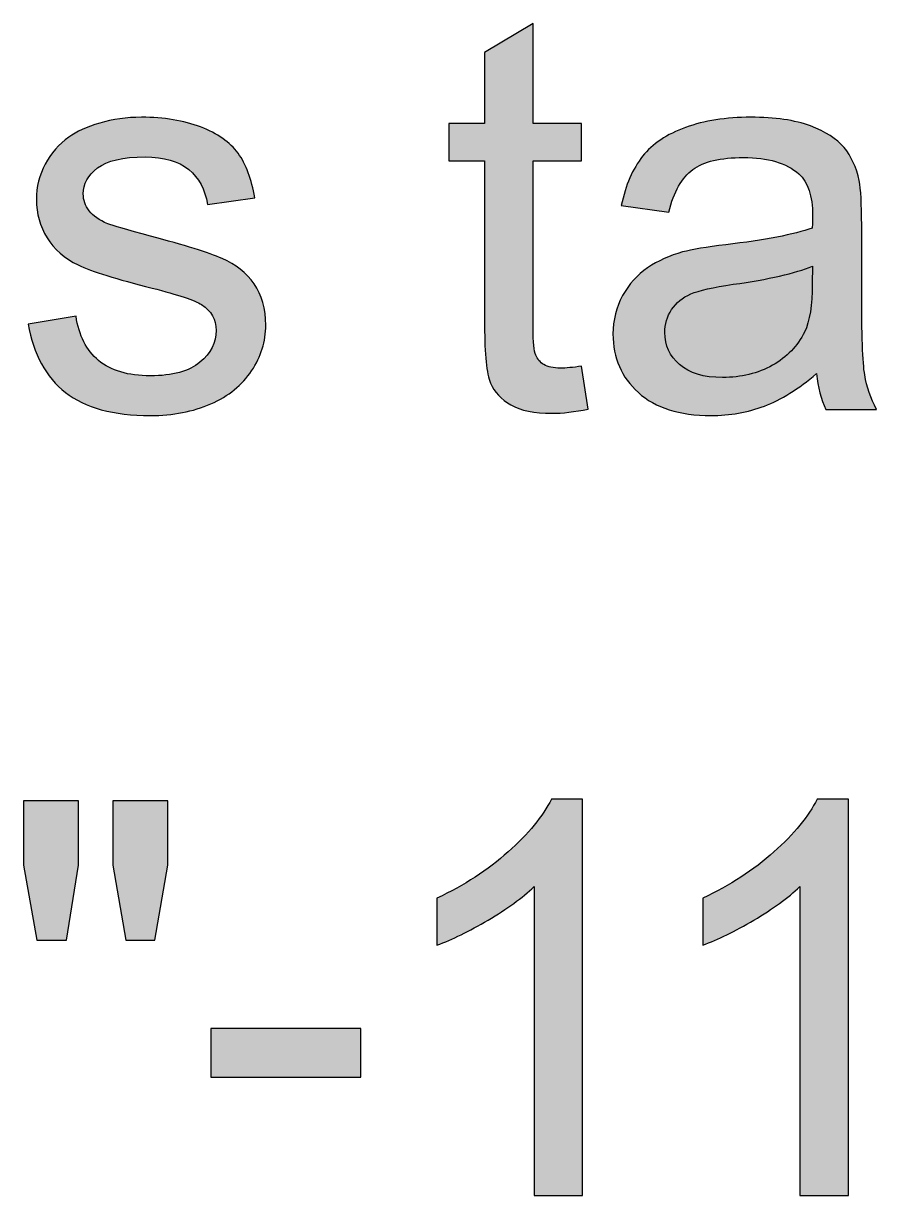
# Model space of a CAD drawing. Extents: x -3.7 to 29.7, y -3.9 to 14.9.
# Drawn here: x 18.625 to 21.218, y 11.279 to 14.843 of the extents above; entities that cross this region are included whole.
import ezdxf

# ---------------------------------------------------------------- set-up
doc = ezdxf.new("R2010")
doc.units = 0
doc.header["$MEASUREMENT"] = 0
doc.layers.add('LAYER_1', color=7, linetype='CONTINUOUS')

msp = doc.modelspace()

# ---------------------------------------------------------------- hatches: boundary and pattern name
at = {"layer": 'LAYER_1'}
h = msp.add_hatch(color=250, dxfattribs=at)
edge = h.paths.add_edge_path()
edge.add_spline(control_points=[(20.3215, 13.8007), (20.3215, 13.8007), (20.3417, 13.6705), (20.3417, 13.6705), (20.3003, 13.6618), (20.2631, 13.6574), (20.2307, 13.6574), (20.1773, 13.6574), (20.136, 13.6658), (20.1063, 13.6828), (20.077, 13.6998), (20.0564, 13.7219), (20.0444, 13.7495), (20.0323, 13.7772), (20.0265, 13.8354), (20.0265, 13.9239), (20.0265, 13.9239), (20.0265, 14.4251), (20.0265, 14.4251), (20.0265, 14.4251), (19.9175, 14.4251), (19.9175, 14.4251), (19.9175, 14.4251), (19.9175, 14.5391), (19.9175, 14.5391), (19.9175, 14.5391), (20.0265, 14.5391), (20.0265, 14.5391), (20.0265, 14.5391), (20.0265, 14.7543), (20.0265, 14.7543), (20.0265, 14.7543), (20.174, 14.8428), (20.174, 14.8428), (20.174, 14.8428), (20.174, 14.5391), (20.174, 14.5391), (20.174, 14.5391), (20.3215, 14.5391), (20.3215, 14.5391), (20.3215, 14.5391), (20.3215, 14.4251), (20.3215, 14.4251), (20.3215, 14.4251), (20.174, 14.4251), (20.174, 14.4251), (20.174, 14.4251), (20.174, 13.9155), (20.174, 13.9155), (20.174, 13.8734), (20.1765, 13.8462), (20.1818, 13.8342), (20.1868, 13.8222), (20.1952, 13.8127), (20.2069, 13.8055), (20.2187, 13.7984), (20.2354, 13.7948), (20.2572, 13.7948), (20.2734, 13.7948), (20.2949, 13.7968), (20.3215, 13.8007)], knot_values=[0, 0, 0, 0, 0.05, 0.05, 0.05, 0.1, 0.1, 0.1, 0.15, 0.15, 0.15, 0.2, 0.2, 0.2, 0.25, 0.25, 0.25, 0.3, 0.3, 0.3, 0.35, 0.35, 0.35, 0.4, 0.4, 0.4, 0.45, 0.45, 0.45, 0.5, 0.5, 0.5, 0.55, 0.55, 0.55, 0.6, 0.6, 0.6, 0.65, 0.65, 0.65, 0.7, 0.7, 0.7, 0.75, 0.75, 0.75, 0.8, 0.8, 0.8, 0.85, 0.85, 0.85, 0.9, 0.9, 0.9, 0.95, 0.95, 0.95, 1, 1, 1, 1], degree=3, periodic=1)
h = msp.add_hatch(color=250, dxfattribs=at)
edge = h.paths.add_edge_path()
edge.add_spline(control_points=[(18.6388, 13.9289), (18.6388, 13.9289), (18.7846, 13.9524), (18.7846, 13.9524), (18.7927, 13.8941), (18.8156, 13.8493), (18.8531, 13.818), (18.8905, 13.787), (18.943, 13.7714), (19.01, 13.7714), (19.078, 13.7714), (19.1283, 13.785), (19.1612, 13.8127), (19.1939, 13.8401), (19.2104, 13.8725), (19.2104, 13.9097), (19.2104, 13.9429), (19.1956, 13.9692), (19.1663, 13.9881), (19.1455, 14.0013), (19.0953, 14.0177), (19.0154, 14.0382), (18.9075, 14.0653), (18.8329, 14.0887), (18.7911, 14.1086), (18.7494, 14.1287), (18.7179, 14.1561), (18.6963, 14.1913), (18.6748, 14.2262), (18.6639, 14.265), (18.6639, 14.3075), (18.6639, 14.3463), (18.6729, 14.3821), (18.6905, 14.415), (18.7083, 14.448), (18.7323, 14.4754), (18.7629, 14.4972), (18.7857, 14.514), (18.817, 14.5283), (18.8564, 14.54), (18.896, 14.5517), (18.9383, 14.5575), (18.9835, 14.5575), (19.0517, 14.5575), (19.1115, 14.5478), (19.1629, 14.528), (19.2146, 14.5084), (19.2526, 14.4815), (19.2772, 14.448), (19.3014, 14.4143), (19.3185, 14.3692), (19.3277, 14.3128), (19.3277, 14.3128), (19.1836, 14.2927), (19.1836, 14.2927), (19.1771, 14.338), (19.1581, 14.3734), (19.1269, 14.3989), (19.0956, 14.4243), (19.0514, 14.4369), (18.9942, 14.4369), (18.9268, 14.4369), (18.8785, 14.4257), (18.8497, 14.4033), (18.8209, 14.381), (18.8064, 14.3547), (18.8064, 14.3248), (18.8064, 14.3058), (18.8123, 14.2885), (18.8243, 14.2731), (18.8363, 14.2575), (18.855, 14.2443), (18.8807, 14.234), (18.8955, 14.2284), (18.9386, 14.2158), (19.0106, 14.1963), (19.1146, 14.1686), (19.1872, 14.1458), (19.2286, 14.1281), (19.2699, 14.1106), (19.3023, 14.0846), (19.3258, 14.051), (19.3495, 14.0172), (19.3613, 13.9753), (19.3613, 13.925), (19.3613, 13.8761), (19.347, 13.83), (19.3183, 13.7867), (19.2894, 13.7434), (19.2481, 13.7099), (19.1942, 13.6861), (19.14, 13.6624), (19.0788, 13.6507), (19.0106, 13.6507), (18.8977, 13.6507), (18.8114, 13.6741), (18.7522, 13.7208), (18.6929, 13.7678), (18.6552, 13.837), (18.6388, 13.9289)], knot_values=[0, 0, 0, 0, 0.030303, 0.030303, 0.030303, 0.060606, 0.060606, 0.060606, 0.090909, 0.090909, 0.090909, 0.121212, 0.121212, 0.121212, 0.151515, 0.151515, 0.151515, 0.181818, 0.181818, 0.181818, 0.212121, 0.212121, 0.212121, 0.242424, 0.242424, 0.242424, 0.272727, 0.272727, 0.272727, 0.30303, 0.30303, 0.30303, 0.333333, 0.333333, 0.333333, 0.363636, 0.363636, 0.363636, 0.393939, 0.393939, 0.393939, 0.424242, 0.424242, 0.424242, 0.454545, 0.454545, 0.454545, 0.484848, 0.484848, 0.484848, 0.515152, 0.515152, 0.515152, 0.545455, 0.545455, 0.545455, 0.575758, 0.575758, 0.575758, 0.606061, 0.606061, 0.606061, 0.636364, 0.636364, 0.636364, 0.666667, 0.666667, 0.666667, 0.69697, 0.69697, 0.69697, 0.727273, 0.727273, 0.727273, 0.757576, 0.757576, 0.757576, 0.787879, 0.787879, 0.787879, 0.818182, 0.818182, 0.818182, 0.848485, 0.848485, 0.848485, 0.878788, 0.878788, 0.878788, 0.909091, 0.909091, 0.909091, 0.939394, 0.939394, 0.939394, 0.969697, 0.969697, 0.969697, 1, 1, 1, 1], degree=3, periodic=1)
h = msp.add_hatch(color=250, dxfattribs=at)
edge = h.paths.add_edge_path()
edge.add_spline(control_points=[(21.0353, 13.778), (20.9806, 13.7314), (20.9277, 13.6987), (20.8772, 13.6795), (20.8266, 13.6602), (20.7724, 13.6507), (20.7143, 13.6507), (20.6188, 13.6507), (20.5453, 13.6739), (20.4939, 13.7205), (20.4425, 13.7669), (20.4168, 13.8264), (20.4168, 13.8987), (20.4168, 13.9412), (20.4266, 13.98), (20.4458, 14.0152), (20.4654, 14.0504), (20.4908, 14.0784), (20.5221, 14.0997), (20.5537, 14.1209), (20.5888, 14.1371), (20.6283, 14.148), (20.6573, 14.1555), (20.7011, 14.1627), (20.7595, 14.1701), (20.8786, 14.184), (20.9666, 14.2011), (21.0228, 14.2206), (21.0233, 14.2407), (21.0236, 14.2535), (21.0236, 14.2589), (21.0236, 14.3186), (21.0096, 14.3609), (20.9817, 14.3855), (20.944, 14.4187), (20.8878, 14.4352), (20.8135, 14.4352), (20.7439, 14.4352), (20.6925, 14.4229), (20.6595, 14.3986), (20.6263, 14.3743), (20.602, 14.3312), (20.5861, 14.2692), (20.5861, 14.2692), (20.442, 14.2893), (20.442, 14.2893), (20.4551, 14.3511), (20.4766, 14.4011), (20.5068, 14.4391), (20.5369, 14.4771), (20.5805, 14.5061), (20.6375, 14.5268), (20.6942, 14.5472), (20.7604, 14.5575), (20.8353, 14.5575), (20.9096, 14.5575), (20.9702, 14.5489), (21.0169, 14.5313), (21.0633, 14.5137), (21.0977, 14.4919), (21.1194, 14.4654), (21.1412, 14.4388), (21.1566, 14.4053), (21.1655, 14.3648), (21.1703, 14.3397), (21.1728, 14.2944), (21.1728, 14.2293), (21.1728, 14.2293), (21.1728, 14.0337), (21.1728, 14.0337), (21.1728, 13.8971), (21.1759, 13.8107), (21.182, 13.7742), (21.1879, 13.7375), (21.2002, 13.7026), (21.218, 13.6691), (21.218, 13.6691), (21.0638, 13.6691), (21.0638, 13.6691), (21.049, 13.7001), (21.0395, 13.7364), (21.0353, 13.778)], knot_values=[0, 0, 0, 0, 0.037037, 0.037037, 0.037037, 0.074074, 0.074074, 0.074074, 0.111111, 0.111111, 0.111111, 0.148148, 0.148148, 0.148148, 0.185185, 0.185185, 0.185185, 0.222222, 0.222222, 0.222222, 0.259259, 0.259259, 0.259259, 0.296296, 0.296296, 0.296296, 0.333333, 0.333333, 0.333333, 0.37037, 0.37037, 0.37037, 0.407407, 0.407407, 0.407407, 0.444444, 0.444444, 0.444444, 0.481481, 0.481481, 0.481481, 0.518519, 0.518519, 0.518519, 0.555556, 0.555556, 0.555556, 0.592593, 0.592593, 0.592593, 0.62963, 0.62963, 0.62963, 0.666667, 0.666667, 0.666667, 0.703704, 0.703704, 0.703704, 0.740741, 0.740741, 0.740741, 0.777778, 0.777778, 0.777778, 0.814815, 0.814815, 0.814815, 0.851852, 0.851852, 0.851852, 0.888889, 0.888889, 0.888889, 0.925926, 0.925926, 0.925926, 0.962963, 0.962963, 0.962963, 1, 1, 1, 1], degree=3, periodic=1)
h = msp.add_hatch(color=250, dxfattribs=at)
edge = h.paths.add_edge_path()
edge.add_spline(control_points=[(21.0236, 14.1049), (20.97, 14.0832), (20.8895, 14.0647), (20.7822, 14.0496), (20.7213, 14.0409), (20.6783, 14.0312), (20.6531, 14.0203), (20.628, 14.0094), (20.6087, 13.9935), (20.595, 13.9728), (20.5814, 13.9518), (20.5743, 13.9286), (20.5743, 13.9029), (20.5743, 13.8641), (20.5891, 13.8315), (20.6191, 13.8055), (20.6489, 13.7795), (20.6925, 13.7663), (20.7498, 13.7663), (20.8065, 13.7663), (20.8571, 13.7786), (20.9015, 13.8035), (20.9457, 13.8281), (20.9783, 13.8618), (20.999, 13.9046), (21.0149, 13.9379), (21.0228, 13.9868), (21.0228, 14.0513), (21.0228, 14.0513), (21.0236, 14.1049), (21.0236, 14.1049)], knot_values=[0, 0, 0, 0, 0.1, 0.1, 0.1, 0.2, 0.2, 0.2, 0.3, 0.3, 0.3, 0.4, 0.4, 0.4, 0.5, 0.5, 0.5, 0.6, 0.6, 0.6, 0.7, 0.7, 0.7, 0.8, 0.8, 0.8, 0.9, 0.9, 0.9, 1, 1, 1, 1], degree=3, periodic=1)
h = msp.add_hatch(color=250, dxfattribs=at)
edge = h.paths.add_edge_path()
edge.add_spline(control_points=[(18.6653, 12.0552), (18.6653, 12.0552), (18.6245, 12.2832), (18.6245, 12.2832), (18.6245, 12.2832), (18.6245, 12.4793), (18.6245, 12.4793), (18.6245, 12.4793), (18.7921, 12.4793), (18.7921, 12.4793), (18.7921, 12.4793), (18.7921, 12.2832), (18.7921, 12.2832), (18.7921, 12.2832), (18.7553, 12.0552), (18.7553, 12.0552), (18.7553, 12.0552), (18.6653, 12.0552), (18.6653, 12.0552)], knot_values=[0, 0, 0, 0, 0.166667, 0.166667, 0.166667, 0.333333, 0.333333, 0.333333, 0.5, 0.5, 0.5, 0.666667, 0.666667, 0.666667, 0.833333, 0.833333, 0.833333, 1, 1, 1, 1], degree=3, periodic=1)
h = msp.add_hatch(color=250, dxfattribs=at)
edge = h.paths.add_edge_path()
edge.add_spline(control_points=[(18.936, 12.0552), (18.936, 12.0552), (18.896, 12.2832), (18.896, 12.2832), (18.896, 12.2832), (18.896, 12.4793), (18.896, 12.4793), (18.896, 12.4793), (19.0637, 12.4793), (19.0637, 12.4793), (19.0637, 12.4793), (19.0637, 12.2832), (19.0637, 12.2832), (19.0637, 12.2832), (19.0243, 12.0552), (19.0243, 12.0552), (19.0243, 12.0552), (18.936, 12.0552), (18.936, 12.0552)], knot_values=[0, 0, 0, 0, 0.166667, 0.166667, 0.166667, 0.333333, 0.333333, 0.333333, 0.5, 0.5, 0.5, 0.666667, 0.666667, 0.666667, 0.833333, 0.833333, 0.833333, 1, 1, 1, 1], degree=3, periodic=1)
h = msp.add_hatch(color=250, dxfattribs=at)
edge = h.paths.add_edge_path()
edge.add_spline(control_points=[(20.3243, 11.2791), (20.3243, 11.2791), (20.1768, 11.2791), (20.1768, 11.2791), (20.1768, 11.2791), (20.1768, 12.2184), (20.1768, 12.2184), (20.1413, 12.1843), (20.0946, 12.1505), (20.0371, 12.1166), (19.9795, 12.0829), (19.9276, 12.0574), (19.8817, 12.0407), (19.8817, 12.0407), (19.8817, 12.1832), (19.8817, 12.1832), (19.9642, 12.2218), (20.0363, 12.2686), (20.098, 12.324), (20.1597, 12.379), (20.2037, 12.4324), (20.2294, 12.4843), (20.2294, 12.4843), (20.3243, 12.4843), (20.3243, 12.4843), (20.3243, 12.4843), (20.3243, 11.2791), (20.3243, 11.2791)], knot_values=[0, 0, 0, 0, 0.111111, 0.111111, 0.111111, 0.222222, 0.222222, 0.222222, 0.333333, 0.333333, 0.333333, 0.444444, 0.444444, 0.444444, 0.555556, 0.555556, 0.555556, 0.666667, 0.666667, 0.666667, 0.777778, 0.777778, 0.777778, 0.888889, 0.888889, 0.888889, 1, 1, 1, 1], degree=3, periodic=1)
h = msp.add_hatch(color=250, dxfattribs=at)
edge = h.paths.add_edge_path()
edge.add_spline(control_points=[(21.1323, 11.2791), (21.1323, 11.2791), (20.9848, 11.2791), (20.9848, 11.2791), (20.9848, 11.2791), (20.9848, 12.2184), (20.9848, 12.2184), (20.9493, 12.1843), (20.9026, 12.1505), (20.8451, 12.1166), (20.7875, 12.0829), (20.7355, 12.0574), (20.6897, 12.0407), (20.6897, 12.0407), (20.6897, 12.1832), (20.6897, 12.1832), (20.7722, 12.2218), (20.8442, 12.2686), (20.906, 12.324), (20.9677, 12.379), (21.0116, 12.4324), (21.0373, 12.4843), (21.0373, 12.4843), (21.1323, 12.4843), (21.1323, 12.4843), (21.1323, 12.4843), (21.1323, 11.2791), (21.1323, 11.2791)], knot_values=[0, 0, 0, 0, 0.111111, 0.111111, 0.111111, 0.222222, 0.222222, 0.222222, 0.333333, 0.333333, 0.333333, 0.444444, 0.444444, 0.444444, 0.555556, 0.555556, 0.555556, 0.666667, 0.666667, 0.666667, 0.777778, 0.777778, 0.777778, 0.888889, 0.888889, 0.888889, 1, 1, 1, 1], degree=3, periodic=1)
h = msp.add_hatch(color=250, dxfattribs=at)
edge = h.paths.add_edge_path()
edge.add_spline(control_points=[(19.1945, 11.6395), (19.1945, 11.6395), (19.1945, 11.787), (19.1945, 11.787), (19.1945, 11.787), (19.6504, 11.787), (19.6504, 11.787), (19.6504, 11.787), (19.6504, 11.6395), (19.6504, 11.6395), (19.6504, 11.6395), (19.1945, 11.6395), (19.1945, 11.6395)], knot_values=[0, 0, 0, 0, 0.25, 0.25, 0.25, 0.5, 0.5, 0.5, 0.75, 0.75, 0.75, 1, 1, 1, 1], degree=3, periodic=1)

# ---------------------------------------------------------------- linework, layer by layer
at = {"layer": 'LAYER_1', "color": 250}
for points, knots in [([(20.3215, 13.8007), (20.3215, 13.8007), (20.3417, 13.6705), (20.3417, 13.6705), (20.3003, 13.6618), (20.2631, 13.6574), (20.2307, 13.6574), (20.1773, 13.6574), (20.136, 13.6658), (20.1063, 13.6828), (20.077, 13.6998), (20.0564, 13.7219), (20.0444, 13.7495), (20.0323, 13.7772), (20.0265, 13.8354), (20.0265, 13.9239), (20.0265, 13.9239), (20.0265, 14.4251), (20.0265, 14.4251), (20.0265, 14.4251), (19.9175, 14.4251), (19.9175, 14.4251), (19.9175, 14.4251), (19.9175, 14.5391), (19.9175, 14.5391), (19.9175, 14.5391), (20.0265, 14.5391), (20.0265, 14.5391), (20.0265, 14.5391), (20.0265, 14.7543), (20.0265, 14.7543), (20.0265, 14.7543), (20.174, 14.8428), (20.174, 14.8428), (20.174, 14.8428), (20.174, 14.5391), (20.174, 14.5391), (20.174, 14.5391), (20.3215, 14.5391), (20.3215, 14.5391), (20.3215, 14.5391), (20.3215, 14.4251), (20.3215, 14.4251), (20.3215, 14.4251), (20.174, 14.4251), (20.174, 14.4251), (20.174, 14.4251), (20.174, 13.9155), (20.174, 13.9155), (20.174, 13.8734), (20.1765, 13.8462), (20.1818, 13.8342), (20.1868, 13.8222), (20.1952, 13.8127), (20.2069, 13.8055), (20.2187, 13.7984), (20.2354, 13.7948), (20.2572, 13.7948), (20.2734, 13.7948), (20.2949, 13.7968), (20.3215, 13.8007)], [0, 0, 0, 0, 0.05, 0.05, 0.05, 0.1, 0.1, 0.1, 0.15, 0.15, 0.15, 0.2, 0.2, 0.2, 0.25, 0.25, 0.25, 0.3, 0.3, 0.3, 0.35, 0.35, 0.35, 0.4, 0.4, 0.4, 0.45, 0.45, 0.45, 0.5, 0.5, 0.5, 0.55, 0.55, 0.55, 0.6, 0.6, 0.6, 0.65, 0.65, 0.65, 0.7, 0.7, 0.7, 0.75, 0.75, 0.75, 0.8, 0.8, 0.8, 0.85, 0.85, 0.85, 0.9, 0.9, 0.9, 0.95, 0.95, 0.95, 1, 1, 1, 1]), ([(18.6388, 13.9289), (18.6388, 13.9289), (18.7846, 13.9524), (18.7846, 13.9524), (18.7927, 13.8941), (18.8156, 13.8493), (18.8531, 13.818), (18.8905, 13.787), (18.943, 13.7714), (19.01, 13.7714), (19.078, 13.7714), (19.1283, 13.785), (19.1612, 13.8127), (19.1939, 13.8401), (19.2104, 13.8725), (19.2104, 13.9097), (19.2104, 13.9429), (19.1956, 13.9692), (19.1663, 13.9881), (19.1455, 14.0013), (19.0953, 14.0177), (19.0154, 14.0382), (18.9075, 14.0653), (18.8329, 14.0887), (18.7911, 14.1086), (18.7494, 14.1287), (18.7179, 14.1561), (18.6963, 14.1913), (18.6748, 14.2262), (18.6639, 14.265), (18.6639, 14.3075), (18.6639, 14.3463), (18.6729, 14.3821), (18.6905, 14.415), (18.7083, 14.448), (18.7323, 14.4754), (18.7629, 14.4972), (18.7857, 14.514), (18.817, 14.5283), (18.8564, 14.54), (18.896, 14.5517), (18.9383, 14.5575), (18.9835, 14.5575), (19.0517, 14.5575), (19.1115, 14.5478), (19.1629, 14.528), (19.2146, 14.5084), (19.2526, 14.4815), (19.2772, 14.448), (19.3014, 14.4143), (19.3185, 14.3692), (19.3277, 14.3128), (19.3277, 14.3128), (19.1836, 14.2927), (19.1836, 14.2927), (19.1771, 14.338), (19.1581, 14.3734), (19.1269, 14.3989), (19.0956, 14.4243), (19.0514, 14.4369), (18.9942, 14.4369), (18.9268, 14.4369), (18.8785, 14.4257), (18.8497, 14.4033), (18.8209, 14.381), (18.8064, 14.3547), (18.8064, 14.3248), (18.8064, 14.3058), (18.8123, 14.2885), (18.8243, 14.2731), (18.8363, 14.2575), (18.855, 14.2443), (18.8807, 14.234), (18.8955, 14.2284), (18.9386, 14.2158), (19.0106, 14.1963), (19.1146, 14.1686), (19.1872, 14.1458), (19.2286, 14.1281), (19.2699, 14.1106), (19.3023, 14.0846), (19.3258, 14.051), (19.3495, 14.0172), (19.3613, 13.9753), (19.3613, 13.925), (19.3613, 13.8761), (19.347, 13.83), (19.3183, 13.7867), (19.2894, 13.7434), (19.2481, 13.7099), (19.1942, 13.6861), (19.14, 13.6624), (19.0788, 13.6507), (19.0106, 13.6507), (18.8977, 13.6507), (18.8114, 13.6741), (18.7522, 13.7208), (18.6929, 13.7678), (18.6552, 13.837), (18.6388, 13.9289)], [0, 0, 0, 0, 0.030303, 0.030303, 0.030303, 0.060606, 0.060606, 0.060606, 0.090909, 0.090909, 0.090909, 0.121212, 0.121212, 0.121212, 0.151515, 0.151515, 0.151515, 0.181818, 0.181818, 0.181818, 0.212121, 0.212121, 0.212121, 0.242424, 0.242424, 0.242424, 0.272727, 0.272727, 0.272727, 0.30303, 0.30303, 0.30303, 0.333333, 0.333333, 0.333333, 0.363636, 0.363636, 0.363636, 0.393939, 0.393939, 0.393939, 0.424242, 0.424242, 0.424242, 0.454545, 0.454545, 0.454545, 0.484848, 0.484848, 0.484848, 0.515152, 0.515152, 0.515152, 0.545455, 0.545455, 0.545455, 0.575758, 0.575758, 0.575758, 0.606061, 0.606061, 0.606061, 0.636364, 0.636364, 0.636364, 0.666667, 0.666667, 0.666667, 0.69697, 0.69697, 0.69697, 0.727273, 0.727273, 0.727273, 0.757576, 0.757576, 0.757576, 0.787879, 0.787879, 0.787879, 0.818182, 0.818182, 0.818182, 0.848485, 0.848485, 0.848485, 0.878788, 0.878788, 0.878788, 0.909091, 0.909091, 0.909091, 0.939394, 0.939394, 0.939394, 0.969697, 0.969697, 0.969697, 1, 1, 1, 1]), ([(21.0353, 13.778), (20.9806, 13.7314), (20.9277, 13.6987), (20.8772, 13.6795), (20.8266, 13.6602), (20.7724, 13.6507), (20.7143, 13.6507), (20.6188, 13.6507), (20.5453, 13.6739), (20.4939, 13.7205), (20.4425, 13.7669), (20.4168, 13.8264), (20.4168, 13.8987), (20.4168, 13.9412), (20.4266, 13.98), (20.4458, 14.0152), (20.4654, 14.0504), (20.4908, 14.0784), (20.5221, 14.0997), (20.5537, 14.1209), (20.5888, 14.1371), (20.6283, 14.148), (20.6573, 14.1555), (20.7011, 14.1627), (20.7595, 14.1701), (20.8786, 14.184), (20.9666, 14.2011), (21.0228, 14.2206), (21.0233, 14.2407), (21.0236, 14.2535), (21.0236, 14.2589), (21.0236, 14.3186), (21.0096, 14.3609), (20.9817, 14.3855), (20.944, 14.4187), (20.8878, 14.4352), (20.8135, 14.4352), (20.7439, 14.4352), (20.6925, 14.4229), (20.6595, 14.3986), (20.6263, 14.3743), (20.602, 14.3312), (20.5861, 14.2692), (20.5861, 14.2692), (20.442, 14.2893), (20.442, 14.2893), (20.4551, 14.3511), (20.4766, 14.4011), (20.5068, 14.4391), (20.5369, 14.4771), (20.5805, 14.5061), (20.6375, 14.5268), (20.6942, 14.5472), (20.7604, 14.5575), (20.8353, 14.5575), (20.9096, 14.5575), (20.9702, 14.5489), (21.0169, 14.5313), (21.0633, 14.5137), (21.0977, 14.4919), (21.1194, 14.4654), (21.1412, 14.4388), (21.1566, 14.4053), (21.1655, 14.3648), (21.1703, 14.3397), (21.1728, 14.2944), (21.1728, 14.2293), (21.1728, 14.2293), (21.1728, 14.0337), (21.1728, 14.0337), (21.1728, 13.8971), (21.1759, 13.8107), (21.182, 13.7742), (21.1879, 13.7375), (21.2002, 13.7026), (21.218, 13.6691), (21.218, 13.6691), (21.0638, 13.6691), (21.0638, 13.6691), (21.049, 13.7001), (21.0395, 13.7364), (21.0353, 13.778)], [0, 0, 0, 0, 0.037037, 0.037037, 0.037037, 0.074074, 0.074074, 0.074074, 0.111111, 0.111111, 0.111111, 0.148148, 0.148148, 0.148148, 0.185185, 0.185185, 0.185185, 0.222222, 0.222222, 0.222222, 0.259259, 0.259259, 0.259259, 0.296296, 0.296296, 0.296296, 0.333333, 0.333333, 0.333333, 0.37037, 0.37037, 0.37037, 0.407407, 0.407407, 0.407407, 0.444444, 0.444444, 0.444444, 0.481481, 0.481481, 0.481481, 0.518519, 0.518519, 0.518519, 0.555556, 0.555556, 0.555556, 0.592593, 0.592593, 0.592593, 0.62963, 0.62963, 0.62963, 0.666667, 0.666667, 0.666667, 0.703704, 0.703704, 0.703704, 0.740741, 0.740741, 0.740741, 0.777778, 0.777778, 0.777778, 0.814815, 0.814815, 0.814815, 0.851852, 0.851852, 0.851852, 0.888889, 0.888889, 0.888889, 0.925926, 0.925926, 0.925926, 0.962963, 0.962963, 0.962963, 1, 1, 1, 1]), ([(21.0236, 14.1049), (20.97, 14.0832), (20.8895, 14.0647), (20.7822, 14.0496), (20.7213, 14.0409), (20.6783, 14.0312), (20.6531, 14.0203), (20.628, 14.0094), (20.6087, 13.9935), (20.595, 13.9728), (20.5814, 13.9518), (20.5743, 13.9286), (20.5743, 13.9029), (20.5743, 13.8641), (20.5891, 13.8315), (20.6191, 13.8055), (20.6489, 13.7795), (20.6925, 13.7663), (20.7498, 13.7663), (20.8065, 13.7663), (20.8571, 13.7786), (20.9015, 13.8035), (20.9457, 13.8281), (20.9783, 13.8618), (20.999, 13.9046), (21.0149, 13.9379), (21.0228, 13.9868), (21.0228, 14.0513), (21.0228, 14.0513), (21.0236, 14.1049), (21.0236, 14.1049)], [0, 0, 0, 0, 0.1, 0.1, 0.1, 0.2, 0.2, 0.2, 0.3, 0.3, 0.3, 0.4, 0.4, 0.4, 0.5, 0.5, 0.5, 0.6, 0.6, 0.6, 0.7, 0.7, 0.7, 0.8, 0.8, 0.8, 0.9, 0.9, 0.9, 1, 1, 1, 1]), ([(18.6653, 12.0552), (18.6653, 12.0552), (18.6245, 12.2832), (18.6245, 12.2832), (18.6245, 12.2832), (18.6245, 12.4793), (18.6245, 12.4793), (18.6245, 12.4793), (18.7921, 12.4793), (18.7921, 12.4793), (18.7921, 12.4793), (18.7921, 12.2832), (18.7921, 12.2832), (18.7921, 12.2832), (18.7553, 12.0552), (18.7553, 12.0552), (18.7553, 12.0552), (18.6653, 12.0552), (18.6653, 12.0552)], [0, 0, 0, 0, 0.166667, 0.166667, 0.166667, 0.333333, 0.333333, 0.333333, 0.5, 0.5, 0.5, 0.666667, 0.666667, 0.666667, 0.833333, 0.833333, 0.833333, 1, 1, 1, 1]), ([(18.936, 12.0552), (18.936, 12.0552), (18.896, 12.2832), (18.896, 12.2832), (18.896, 12.2832), (18.896, 12.4793), (18.896, 12.4793), (18.896, 12.4793), (19.0637, 12.4793), (19.0637, 12.4793), (19.0637, 12.4793), (19.0637, 12.2832), (19.0637, 12.2832), (19.0637, 12.2832), (19.0243, 12.0552), (19.0243, 12.0552), (19.0243, 12.0552), (18.936, 12.0552), (18.936, 12.0552)], [0, 0, 0, 0, 0.166667, 0.166667, 0.166667, 0.333333, 0.333333, 0.333333, 0.5, 0.5, 0.5, 0.666667, 0.666667, 0.666667, 0.833333, 0.833333, 0.833333, 1, 1, 1, 1]), ([(20.3243, 11.2791), (20.3243, 11.2791), (20.1768, 11.2791), (20.1768, 11.2791), (20.1768, 11.2791), (20.1768, 12.2184), (20.1768, 12.2184), (20.1413, 12.1843), (20.0946, 12.1505), (20.0371, 12.1166), (19.9795, 12.0829), (19.9276, 12.0574), (19.8817, 12.0407), (19.8817, 12.0407), (19.8817, 12.1832), (19.8817, 12.1832), (19.9642, 12.2218), (20.0363, 12.2686), (20.098, 12.324), (20.1597, 12.379), (20.2037, 12.4324), (20.2294, 12.4843), (20.2294, 12.4843), (20.3243, 12.4843), (20.3243, 12.4843), (20.3243, 12.4843), (20.3243, 11.2791), (20.3243, 11.2791)], [0, 0, 0, 0, 0.111111, 0.111111, 0.111111, 0.222222, 0.222222, 0.222222, 0.333333, 0.333333, 0.333333, 0.444444, 0.444444, 0.444444, 0.555556, 0.555556, 0.555556, 0.666667, 0.666667, 0.666667, 0.777778, 0.777778, 0.777778, 0.888889, 0.888889, 0.888889, 1, 1, 1, 1]), ([(21.1323, 11.2791), (21.1323, 11.2791), (20.9848, 11.2791), (20.9848, 11.2791), (20.9848, 11.2791), (20.9848, 12.2184), (20.9848, 12.2184), (20.9493, 12.1843), (20.9026, 12.1505), (20.8451, 12.1166), (20.7875, 12.0829), (20.7355, 12.0574), (20.6897, 12.0407), (20.6897, 12.0407), (20.6897, 12.1832), (20.6897, 12.1832), (20.7722, 12.2218), (20.8442, 12.2686), (20.906, 12.324), (20.9677, 12.379), (21.0116, 12.4324), (21.0373, 12.4843), (21.0373, 12.4843), (21.1323, 12.4843), (21.1323, 12.4843), (21.1323, 12.4843), (21.1323, 11.2791), (21.1323, 11.2791)], [0, 0, 0, 0, 0.111111, 0.111111, 0.111111, 0.222222, 0.222222, 0.222222, 0.333333, 0.333333, 0.333333, 0.444444, 0.444444, 0.444444, 0.555556, 0.555556, 0.555556, 0.666667, 0.666667, 0.666667, 0.777778, 0.777778, 0.777778, 0.888889, 0.888889, 0.888889, 1, 1, 1, 1]), ([(19.1945, 11.6395), (19.1945, 11.6395), (19.1945, 11.787), (19.1945, 11.787), (19.1945, 11.787), (19.6504, 11.787), (19.6504, 11.787), (19.6504, 11.787), (19.6504, 11.6395), (19.6504, 11.6395), (19.6504, 11.6395), (19.1945, 11.6395), (19.1945, 11.6395)], [0, 0, 0, 0, 0.25, 0.25, 0.25, 0.5, 0.5, 0.5, 0.75, 0.75, 0.75, 1, 1, 1, 1])]:
    msp.add_open_spline(points, degree=3, knots=knots, dxfattribs=at)

doc.saveas('drawing.dxf')
